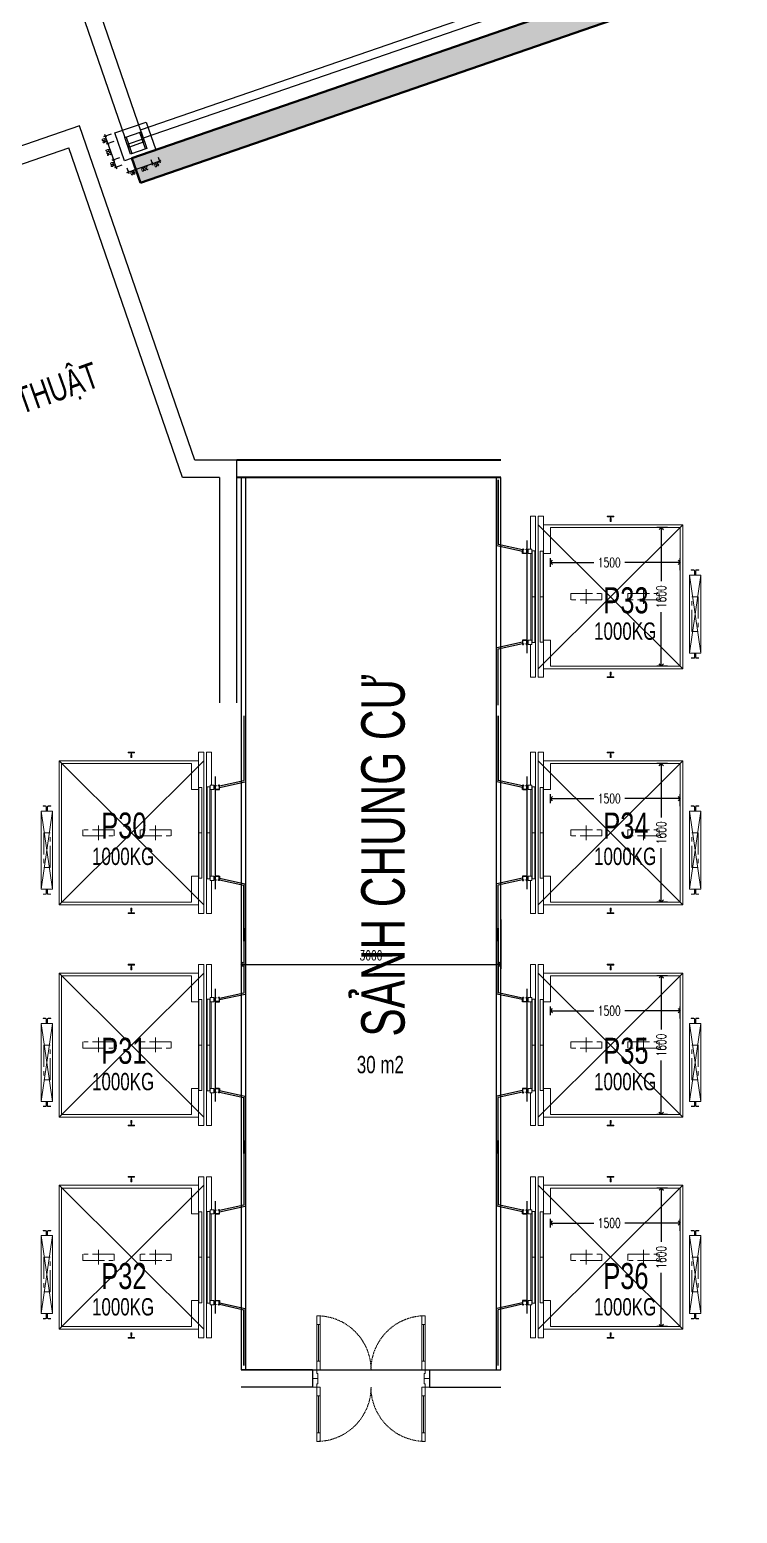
# Model space of a CAD drawing. Header units: millimetres. Extents: x -1534340 to 1713810, y -1348191 to 1114081.
# Drawn here: x 1024743 to 1032910, y 10728 to 27854 of the extents above; entities that cross this region are included whole.
import ezdxf
from ezdxf.enums import TextEntityAlignment as Align

# ---------------------------------------------------------------- set-up
doc = ezdxf.new("R2010")
doc.units = ezdxf.units.MM
doc.header["$LTSCALE"] = 100
doc.header["$PDMODE"] = 32
doc.header["$PDSIZE"] = 2.5
for name, pattern in [('DASHED', [4.5, 3, -1.5]), ('Xref_ST_MBDV Cot vach 30.7.2022$0$CENTERX2', [4, 2.5, -0.5, 0.5, -0.5]), ('Xref_ST_MBDV Cot vach 30.7.2022$0$HIDDEN', [0.375, 0.25, -0.125]), ('Xref_ST_MBDV Cot vach 30.7.2022$0$HIDDEN2', [0.1875, 0.125, -0.0625]), ('Xref_ST_MBDV Cot vach 30.7.2022$0$PHANTOMX2', [5, 2.5, -0.5, 0.5, -0.5, 0.5, -0.5])]:
    doc.linetypes.add(name, pattern=pattern)
for name, color, linetype in [('ccu12-Manh', 8, 'Continuous'), ('KC-Betong', 6, 'Continuous'), ('KT-Kich thuoc', 9, 'Continuous'), ('xe cơ khí', 251, 'Continuous'), ('Xref_ST_MBDV Cot vach 30.7.2022$0$KT-Net manh', 139, 'Continuous'), ('Xref_ST_MBDV Cot vach 30.7.2022$0$KT-Text', 7, 'Continuous'), ('Xref_ST_MBDV Cot vach 30.7.2022$0$KT-Tuong', 1, 'Continuous'), ('Xref_ST_MBDV Cot vach 30.7.2022$0$ST_MBDV Cot vach 220803$0$Xref_ST_MBDV Cot vach 30.7.2022$0$KT-Text', 7, 'Continuous'), ('Xref_ST_MBDV Cot vach 30.7.2022$0$Xref_ST_MBDV Cot vach 30.7.2022|Xref_ST_MBDV Cot vach 30.7.2022|Xref_ST_MBDV Cot vach 30.7.2022|Xref_ST_MBDV Cot vach 30.7.2022|A-WALL-PATT', 251, 'Continuous')]:
    doc.layers.add(name, color=color, linetype=linetype)
for name, color, linetype, lineweight in [('KT-Net cat', 1, 'Continuous', 40), ('KT-Net cot', 2, 'Continuous', 50), ('KT-TUONG', 2, 'Continuous', 13), ('KT-Vat lieu', 250, 'Continuous', 9), ('Xref_ST_MBDV Cot vach 30.7.2022$0$CUA', 37, 'Continuous', 13), ('Xref_ST_MBDV Cot vach 30.7.2022$0$KT-Noi that', 36, 'Continuous', 9)]:
    doc.layers.add(name, color=color, linetype=linetype, lineweight=lineweight)
doc.styles.add('00 Text ccu dim', font='vnsimli.shx', dxfattribs={"width": 0.7})
doc.styles.add('Xref_ST_MBDV Cot vach 30.7.2022$0$Arial', font='arial.ttf', dxfattribs={"width": 0.7})
doc.styles.add('Xref_ST_MBDV Cot vach 30.7.2022$0$DIM', font='vnsimli.shx', dxfattribs={"width": 0.7})
doc.styles.add('Xref_ST_MBDV Cot vach 30.7.2022$0$ST_MBDV Cot vach 220803$0$Xref_ST_MBDV Cot vach 30.7.2022$0$Arial', font='arial.ttf', dxfattribs={"width": 0.7})
doc.styles.add('Xref_ST_MBDV Cot vach 30.7.2022$0$xref.N.Cot vach tang N2$0$DIM', font='vnsimli.shx', dxfattribs={"width": 0.7})
doc.dimstyles.new('00A1CCU_1-300', dxfattribs={"dimscale": 300, "dimtxt": 3.5, "dimasz": 1.5, "dimexe": 1, "dimexo": 0, "dimgap": 0.6, "dimtad": 1, "dimdec": 0, "dimzin": 0, "dimdsep": 46, "dimtxsty": '00 Text ccu dim', "dimblk1": 'ARCHTICK', "dimblk2": 'ARCHTICK', "dimsah": 1, "dimcen": 2, "dimdle": 1, "dimclrd": 256, "dimclre": 256, "dimclrt": 31, "dimadec": 0, "dimazin": 0, "dimtfac": 1, "dimtdec": 0, "dimtix": 1, "dimtmove": 2, "dimatfit": 3, "dimldrblk": 'OPEN90', "dimfxl": 1, "dimtvp": 0.833333, "dimtolj": 1, "dimtzin": 0, "dimarcsym": 0})
doc.dimstyles.new('Xref_ST_MBDV Cot vach 30.7.2022$0$CCU 1-100 A1', dxfattribs={"dimscale": 100, "dimtxt": 2.2, "dimasz": 1, "dimexe": 1, "dimexo": 0, "dimgap": 1, "dimtad": 1, "dimdec": 0, "dimdsep": 46, "dimtxsty": 'Xref_ST_MBDV Cot vach 30.7.2022$0$DIM', "dimblk1": 'Xref_ST_MBDV Cot vach 30.7.2022$0$_ARCHTICK', "dimblk2": 'Xref_ST_MBDV Cot vach 30.7.2022$0$_ARCHTICK', "dimsah": 1, "dimcen": 0, "dimdle": 1, "dimclrd": 256, "dimclre": 256, "dimclrt": 31, "dimadec": 0, "dimazin": 0, "dimtfac": 1, "dimtdec": 0, "dimtix": 1, "dimtmove": 2, "dimatfit": 3, "dimldrblk": 'Xref_ST_MBDV Cot vach 30.7.2022$0$_ARCHTICK', "dimfxl": 8, "dimtolj": 1, "dimarcsym": 0})
doc.dimstyles.new('Xref_ST_MBDV Cot vach 30.7.2022$0$xref.N.Cot vach tang N2$0$CCU 1-100 A1', dxfattribs={"dimscale": 100, "dimtxt": 2.2, "dimasz": 1, "dimexe": 1, "dimexo": 0, "dimgap": 1, "dimtad": 1, "dimdec": 0, "dimdsep": 46, "dimtxsty": 'Xref_ST_MBDV Cot vach 30.7.2022$0$xref.N.Cot vach tang N2$0$DIM', "dimblk1": 'Xref_ST_MBDV Cot vach 30.7.2022$0$xref.N.Cot vach tang N2$0$_ARCHTICK', "dimblk2": 'Xref_ST_MBDV Cot vach 30.7.2022$0$xref.N.Cot vach tang N2$0$_ARCHTICK', "dimsah": 1, "dimcen": 0, "dimdle": 1, "dimclrd": 256, "dimclre": 256, "dimclrt": 31, "dimadec": 0, "dimazin": 0, "dimtfac": 1, "dimtdec": 0, "dimtix": 1, "dimtmove": 2, "dimatfit": 3, "dimldrblk": 'Xref_ST_MBDV Cot vach 30.7.2022$0$xref.N.Cot vach tang N2$0$_ARCHTICK', "dimfxl": 8, "dimtolj": 1, "dimarcsym": 0})

# ---------------------------------------------------------------- blocks, each defined once
blk = doc.blocks.new('_ARCHTICK')
at = {"color": 0, "linetype": 'ByBlock', "const_width": 0.15}
blk.add_lwpolyline([(-0.5, -0.5), (0.5, 0.5)], dxfattribs=at)
blk = doc.blocks.new('*D310')
at = {"layer": 'Defpoints', "color": 0, "transparency": 16777216}
for p in [(-1060606, -1174522), (-1060606, -1174594), (-1060516, -1174594)]:
    blk.add_point(p, dxfattribs=at)
at = {"layer": 'xe cơ khí', "lineweight": -2, "transparency": 16777216}
for p, q in [((-1060606, -1174594), (-1060606, -1174502)), ((-1060516, -1174594), (-1060516, -1174502)), ((-1060496, -1174522), (-1060626, -1174522))]:
    blk.add_line(p, q, dxfattribs=at)
at = {"layer": 'xe cơ khí', "lineweight": -2, "transparency": 16777216, "xscale": 30, "yscale": 30, "zscale": 30, "rotation": 180}
blk.add_blockref('_ARCHTICK', (-1060606, -1174522), dxfattribs=at)
at = {"layer": 'xe cơ khí', "lineweight": -2, "transparency": 16777216, "xscale": 30, "yscale": 30, "zscale": 30}
blk.add_blockref('_ARCHTICK', (-1060516, -1174522), dxfattribs=at)
at = {"layer": 'xe cơ khí', "color": 31, "transparency": 16777216, "insert": (-1060561, -1174492), "char_height": 36, "attachment_point": 5, "style": '00 Text ccu dim'}
blk.add_mtext('\\A1;90', dxfattribs=at)
blk = doc.blocks.new('_Open90')
at = {"color": 0, "linetype": 'ByBlock', "lineweight": -2}
for p, q in [((0, 0), (-1, 0)), ((-0.5, 0.5), (0, 0)), ((0, 0), (-0.5, -0.5))]:
    blk.add_line(p, q, dxfattribs=at)
blk = doc.blocks.new('*D311')
at = {"layer": 'Defpoints', "color": 0, "transparency": 16777216}
for p in [(-1060516, -1174522), (-1060516, -1174594), (-1060316, -1174594)]:
    blk.add_point(p, dxfattribs=at)
at = {"layer": 'xe cơ khí', "lineweight": -2, "transparency": 16777216}
for p, q in [((-1060516, -1174594), (-1060516, -1174502)), ((-1060316, -1174594), (-1060316, -1174502)), ((-1060296, -1174522), (-1060536, -1174522))]:
    blk.add_line(p, q, dxfattribs=at)
at = {"layer": 'xe cơ khí', "lineweight": -2, "transparency": 16777216, "xscale": 30, "yscale": 30, "zscale": 30, "rotation": 180}
blk.add_blockref('_ARCHTICK', (-1060516, -1174522), dxfattribs=at)
at = {"layer": 'xe cơ khí', "lineweight": -2, "transparency": 16777216, "xscale": 30, "yscale": 30, "zscale": 30}
blk.add_blockref('_ARCHTICK', (-1060316, -1174522), dxfattribs=at)
at = {"layer": 'xe cơ khí', "color": 31, "transparency": 16777216, "insert": (-1060416, -1174492), "char_height": 36, "attachment_point": 5, "style": '00 Text ccu dim'}
blk.add_mtext('\\A1;200', dxfattribs=at)
blk = doc.blocks.new('*D312')
at = {"layer": 'Defpoints', "color": 0, "transparency": 16777216}
for p in [(-1060316, -1174594), (-1060226, -1174522), (-1060226, -1174594)]:
    blk.add_point(p, dxfattribs=at)
at = {"layer": 'xe cơ khí', "lineweight": -2, "transparency": 16777216}
for p, q in [((-1060316, -1174594), (-1060316, -1174502)), ((-1060226, -1174594), (-1060226, -1174502)), ((-1060336, -1174522), (-1060206, -1174522))]:
    blk.add_line(p, q, dxfattribs=at)
at = {"layer": 'xe cơ khí', "lineweight": -2, "transparency": 16777216, "xscale": 30, "yscale": 30, "zscale": 30, "rotation": 180}
blk.add_blockref('_ARCHTICK', (-1060316, -1174522), dxfattribs=at)
at = {"layer": 'xe cơ khí', "lineweight": -2, "transparency": 16777216, "xscale": 30, "yscale": 30, "zscale": 30}
blk.add_blockref('_ARCHTICK', (-1060226, -1174522), dxfattribs=at)
at = {"layer": 'xe cơ khí', "color": 31, "transparency": 16777216, "insert": (-1060271, -1174492), "char_height": 36, "attachment_point": 5, "style": '00 Text ccu dim'}
blk.add_mtext('\\A1;90', dxfattribs=at)
blk = doc.blocks.new('*D313')
at = {"layer": 'Defpoints', "color": 0, "transparency": 16777216}
for p in [(-1060653, -1174639), (-1060703, -1174729), (-1060653, -1174729)]:
    blk.add_point(p, dxfattribs=at)
at = {"layer": 'xe cơ khí', "lineweight": -2, "transparency": 16777216}
for p, q in [((-1060653, -1174639), (-1060723, -1174639)), ((-1060703, -1174619), (-1060703, -1174749)), ((-1060653, -1174729), (-1060723, -1174729))]:
    blk.add_line(p, q, dxfattribs=at)
at = {"layer": 'xe cơ khí', "lineweight": -2, "transparency": 16777216, "xscale": 30, "yscale": 30, "zscale": 30}
for p, rotation in [((-1060703, -1174639), 90), ((-1060703, -1174729), 270)]:
    blk.add_blockref('_ARCHTICK', p, dxfattribs=dict(at, rotation=rotation))
at = {"layer": 'xe cơ khí', "color": 31, "transparency": 16777216, "insert": (-1060733, -1174684), "char_height": 36, "attachment_point": 5, "rotation": 90, "style": '00 Text ccu dim'}
blk.add_mtext('\\A1;90', dxfattribs=at)
blk = doc.blocks.new('*D314')
at = {"layer": 'Defpoints', "color": 0, "transparency": 16777216}
for p in [(-1060653, -1174729), (-1060703, -1174929), (-1060653, -1174929)]:
    blk.add_point(p, dxfattribs=at)
at = {"layer": 'xe cơ khí', "lineweight": -2, "transparency": 16777216}
for p, q in [((-1060653, -1174729), (-1060723, -1174729)), ((-1060703, -1174709), (-1060703, -1174949)), ((-1060653, -1174929), (-1060723, -1174929))]:
    blk.add_line(p, q, dxfattribs=at)
at = {"layer": 'xe cơ khí', "lineweight": -2, "transparency": 16777216, "xscale": 30, "yscale": 30, "zscale": 30}
for p, rotation in [((-1060703, -1174729), 90), ((-1060703, -1174929), 270)]:
    blk.add_blockref('_ARCHTICK', p, dxfattribs=dict(at, rotation=rotation))
at = {"layer": 'xe cơ khí', "color": 31, "transparency": 16777216, "insert": (-1060733, -1174829), "char_height": 36, "attachment_point": 5, "rotation": 90, "style": '00 Text ccu dim'}
blk.add_mtext('\\A1;200', dxfattribs=at)
blk = doc.blocks.new('*D315')
at = {"layer": 'Defpoints', "color": 0, "transparency": 16777216}
for p in [(-1060653, -1174929), (-1060703, -1175019), (-1060653, -1175019)]:
    blk.add_point(p, dxfattribs=at)
at = {"layer": 'xe cơ khí', "lineweight": -2, "transparency": 16777216}
for p, q in [((-1060653, -1174929), (-1060723, -1174929)), ((-1060703, -1174909), (-1060703, -1175039)), ((-1060653, -1175019), (-1060723, -1175019))]:
    blk.add_line(p, q, dxfattribs=at)
at = {"layer": 'xe cơ khí', "lineweight": -2, "transparency": 16777216, "xscale": 30, "yscale": 30, "zscale": 30}
for p, rotation in [((-1060703, -1174929), 90), ((-1060703, -1175019), 270)]:
    blk.add_blockref('_ARCHTICK', p, dxfattribs=dict(at, rotation=rotation))
at = {"layer": 'xe cơ khí', "color": 31, "transparency": 16777216, "insert": (-1060733, -1174974), "char_height": 36, "attachment_point": 5, "rotation": 90, "style": '00 Text ccu dim'}
blk.add_mtext('\\A1;90', dxfattribs=at)
blk = doc.blocks.new('cot')
at = {"layer": 'xe cơ khí'}
for points in [[(11052751, 1251358), (11053091, 1251358), (11053091, 1250978), (11052751, 1250978)], [(11052801, 1251268), (11053001, 1251268), (11053001, 1251252), (11052801, 1251252)], [(11052801, 1251268), (11053001, 1251268), (11053001, 1251068), (11052801, 1251068)], [(11052921, 1251252), (11052921, 1251084), (11052881, 1251084), (11052881, 1251252)], [(11052801, 1251084), (11053001, 1251084), (11053001, 1251068), (11052801, 1251068)]]:
    blk.add_lwpolyline(points, close=True, dxfattribs=at)
blk = doc.blocks.new('Xref_ST_MBDV Cot vach 30.7.2022$0$xref.N.Cot vach tang N2$0$_Open90')
at = {"color": 0, "linetype": 'ByBlock', "lineweight": -2}
for p, q in [((0, 0), (-1, 0)), ((-0.5, 0.5), (0, 0)), ((0, 0), (-0.5, -0.5))]:
    blk.add_line(p, q, dxfattribs=at)
blk = doc.blocks.new('*D317')
at = {"layer": 'Defpoints', "color": 5, "transparency": 16777216}
for p, q in [((-5800, 5050), (-5800, 4480)), ((-2800, 5050), (-2800, 4480)), ((-5750, 4530), (-2850, 4530))]:
    blk.add_line(p, q, dxfattribs=at)
at = {"layer": 'Defpoints', "color": 0, "transparency": 16777216}
for p in [(-5800, 5050), (-2800, 5050), (-2800, 4530)]:
    blk.add_point(p, dxfattribs=at)
at = {"layer": 'Defpoints', "color": 5, "transparency": 16777216, "xscale": 50, "yscale": 50, "zscale": 50, "rotation": 180}
blk.add_blockref('Xref_ST_MBDV Cot vach 30.7.2022$0$xref.N.Cot vach tang N2$0$_Open90', (-5800, 4530), dxfattribs=at)
at = {"layer": 'Defpoints', "color": 5, "transparency": 16777216, "xscale": 50, "yscale": 50, "zscale": 50}
blk.add_blockref('Xref_ST_MBDV Cot vach 30.7.2022$0$xref.N.Cot vach tang N2$0$_Open90', (-2800, 4530), dxfattribs=at)
at = {"layer": 'Defpoints', "color": 5, "transparency": 16777216, "insert": (-4300, 4635), "char_height": 110, "attachment_point": 5, "style": 'Xref_ST_MBDV Cot vach 30.7.2022$0$xref.N.Cot vach tang N2$0$DIM'}
blk.add_mtext('\\A1;3000', dxfattribs=at)
blk = doc.blocks.new('Xref_ST_MBDV Cot vach 30.7.2022$0$xref.N.Cot vach tang N2$0$_ARCHTICK')
at = {"color": 0, "linetype": 'ByBlock', "const_width": 0.15}
blk.add_lwpolyline([(-0.5, -0.5), (0.5, 0.5)], dxfattribs=at)
blk = doc.blocks.new('*U2307')
for p, q in [((-1260, 525), (-1300, 525)), ((-1280, 100), (-1280, 525)), ((-90, 525), (-50, 525)), ((-70, 100), (-70, 525)), ((-1260, 100), (-1300, 100)), ((-90, 100), (-50, 100))]:
    blk.add_line(p, q)
for points in [[(-1300, 0), (-1260, 0), (-1260, 625), (-1300, 625)], [(-50, 0), (-90, 0), (-90, 625), (-50, 625)], [(-1350, -100), (-1290, -100), (-1290, -40), (-1300, -40), (-1300, 0), (-1350, 0)], [(0, -100), (-60, -100), (-60, -40), (-50, -40), (-50, 0), (0, 0)]]:
    blk.add_lwpolyline(points, close=True)
at = {"linetype": 'Xref_ST_MBDV Cot vach 30.7.2022$0$HIDDEN2'}
for centre, start, end in [((-1300, 0), 0, 90), ((-50, 0), 90, 180)]:
    blk.add_arc(centre, 625, start, end, dxfattribs=at)
blk = doc.blocks.new('Xref_ST_MBDV Cot vach 30.7.2022$0$_Open90')
at = {"color": 0, "linetype": 'ByBlock', "lineweight": -2}
for p, q in [((0, 0), (-1, 0)), ((-0.5, 0.5), (0, 0)), ((0, 0), (-0.5, -0.5))]:
    blk.add_line(p, q, dxfattribs=at)
blk = doc.blocks.new('*D185')
at = {"layer": 'Defpoints', "color": 5, "transparency": 16777216}
for p, q in [((-2230, 1494), (-2230, 1596)), ((-2180, 1546), (-1728, 1546)), ((-780, 1546), (-1372, 1546)), ((-730, 1457), (-730, 1596))]:
    blk.add_line(p, q, dxfattribs=at)
at = {"layer": 'Defpoints', "color": 0, "transparency": 16777216}
for p in [(-2230, 1546), (-2230, 1494), (-730, 1457)]:
    blk.add_point(p, dxfattribs=at)
at = {"layer": 'Defpoints', "color": 5, "transparency": 16777216, "xscale": 50, "yscale": 50, "zscale": 50, "rotation": 180}
blk.add_blockref('Xref_ST_MBDV Cot vach 30.7.2022$0$_Open90', (-2230, 1546), dxfattribs=at)
at = {"layer": 'Defpoints', "color": 5, "transparency": 16777216, "xscale": 50, "yscale": 50, "zscale": 50}
blk.add_blockref('Xref_ST_MBDV Cot vach 30.7.2022$0$_Open90', (-730, 1546), dxfattribs=at)
at = {"layer": 'Defpoints', "color": 5, "transparency": 16777216, "insert": (-1550, 1546), "char_height": 110, "attachment_point": 5, "style": 'Xref_ST_MBDV Cot vach 30.7.2022$0$DIM'}
blk.add_mtext('\\A1;1500', dxfattribs=at)
blk = doc.blocks.new('Xref_ST_MBDV Cot vach 30.7.2022$0$_ARCHTICK')
at = {"color": 0, "linetype": 'ByBlock', "const_width": 0.15}
blk.add_lwpolyline([(-0.5, -0.5), (0.5, 0.5)], dxfattribs=at)
blk = doc.blocks.new('*D186')
at = {"layer": 'Defpoints', "color": 5, "transparency": 16777216}
for p, q in [((-879, 1950), (-1000, 1950)), ((-950, 1900), (-950, 1328)), ((-950, 400), (-950, 972)), ((-879, 350), (-1000, 350))]:
    blk.add_line(p, q, dxfattribs=at)
at = {"layer": 'Defpoints', "color": 0, "transparency": 16777216}
for p in [(-879, 1950), (-950, 350), (-879, 350)]:
    blk.add_point(p, dxfattribs=at)
at = {"layer": 'Defpoints', "color": 5, "transparency": 16777216, "xscale": 50, "yscale": 50, "zscale": 50}
for p, rotation in [((-950, 1950), 90), ((-950, 350), 270)]:
    blk.add_blockref('Xref_ST_MBDV Cot vach 30.7.2022$0$_Open90', p, dxfattribs=dict(at, rotation=rotation))
at = {"layer": 'Defpoints', "color": 5, "transparency": 16777216, "insert": (-950, 1150), "char_height": 110, "attachment_point": 5, "rotation": 90, "style": 'Xref_ST_MBDV Cot vach 30.7.2022$0$DIM'}
blk.add_mtext('\\A1;1600', dxfattribs=at)
blk = doc.blocks.new('Xref_ST_MBDV Cot vach 30.7.2022$0$Tuong Vay01-flat-1')
at = {"layer": 'Xref_ST_MBDV Cot vach 30.7.2022$0$Xref_ST_MBDV Cot vach 30.7.2022|Xref_ST_MBDV Cot vach 30.7.2022|Xref_ST_MBDV Cot vach 30.7.2022|Xref_ST_MBDV Cot vach 30.7.2022|A-WALL-PATT'}
h = blk.add_hatch(dxfattribs=at)
h.set_pattern_fill('ACET-2D-VATLIEU04', color=256, scale=50, pattern_type=2)
h.set_pattern_definition([(50, (-11139561.84, -1407213.45), (-225.902474, 189.5546825), [37.5, -412.5]), (355, (-11139561.84, -1407213.45), (32.127212, 367.215716), [30, -330]), (100.4514, (-11139531.95, -1407216.06), (-341.231527, -62.944187), [31.870095, -350.571056]), (46.1842, (-11139561.84, -1407113.45), (-319.180497, 306.252097), [56.25, -618.75]), (96.6356, (-11139517.37, -1407120.34), (-516.995922, -60.144022), [47.805144, -525.8565]), (351.1842, (-11139561.84, -1407113.45), (84.740774, 546.39543), [45, -495]), (21, (-11139511.84, -1407138.45), (-105.680822, 275.3079534), [37.5, -412.5]), (326, (-11139511.84, -1407138.45), (206.128805, 305.59852), [30, -330]), (71.4514, (-11139486.97, -1407155.22), (-328.963765, 110.380101), [31.870095, -350.571056]), (37.5, (-11139561.84, -1407213.45), (-78.1345294, 101.8269012), [0, -326, 0, -335, 0, -331.25]), (7.5, (-11139561.84, -1407213.45), (-23.2793464, 176.824191), [0, -191, 0, -318.5, 0, -126.25]), (327.5, (-11139673.34, -1407213.45), (71.9444175, 112.9301145), [0, -125, 0, -390, 0, -517.5000003]), (317.5, (-11139723.34, -1407213.45), (158.0205496, 172.449169), [0, -162.5, 0, -259, 0, -367.5]), (45, (-11139561.84, -1407213.45), (-150.260191, 150.260191), []), (45, (-11139561.84, -1407152.2), (-150.260191, 150.260191), [])])
h.paths.add_polyline_path([(-82665, -118500), (-81837, -121132), (-80903, -123728), (-79863, -126284), (-78720, -128795), (-77475, -131258), (-76131, -133667), (-74689, -136020), (-73153, -138312), (-71525, -140539), (-69807, -142699), (-68002, -144786), (-66114, -146798), (-64145, -148731), (-62100, -150582), (-59980, -152349), (-57790, -154027), (-55533, -155614), (-53213, -157109), (-50835, -158507), (-48401, -159807), (-45916, -161007), (-43385, -162104), (-40811, -163097), (-38198, -163985), (-35551, -164765), (-32875, -165436), (-30174, -165998), (-27451, -166448), (-24702, -166789), (-4397, -168938), (36420, -167648), (41836, -160719), (12445, -24368), (8473, -9249), (-4719, -5521), (-10557, -9947), (-34021, -27848), (-39777, -32009), (-41249, -35294), (-45787, -38574), (-49368, -38942), (-57644, -44924), (-59845, -46601), (-61969, -48362), (-64020, -50208), (-65993, -52137), (-67887, -54144), (-69696, -56226), (-71420, -58381), (-73054, -60604), (-74596, -62892), (-76043, -65242), (-77394, -67648), (-78645, -70107), (-79794, -72615), (-80841, -75168), (-81782, -77762), (-82617, -80392), (-83343, -83054), (-83961, -85743), (-84468, -88455), (-84865, -91186), (-85149, -93930), (-85321, -96684), (-85381, -99530), (-85329, -102201), (-85163, -104955), (-84886, -107701), (-84496, -110432), (-83996, -113146), (-83385, -115836)], flags=16)
h.paths.add_polyline_path([(-83625, -118781), (-82785, -121452), (-81837, -124086), (-80781, -126680), (-79621, -129228), (-78358, -131727), (-76994, -134172), (-75531, -136560), (-73973, -138886), (-72320, -141146), (-70577, -143337), (-68746, -145455), (-66829, -147497), (-64832, -149459), (-62755, -151337), (-60604, -153130), (-58382, -154833), (-56092, -156444), (-53738, -157960), (-51324, -159379), (-48854, -160699), (-46333, -161916), (-43764, -163030), (-41151, -164038), (-38500, -164938), (-35814, -165730), (-33098, -166411), (-30357, -166981), (-27595, -167438), (-24816, -167783), (-4434, -169940), (36920, -168633), (42913, -160966), (13418, -24135), (9295, -8442), (-4926, -4424), (-11163, -9151), (-34617, -27045), (-40580, -31355), (-42052, -34640), (-46156, -37607), (-49737, -37975), (-58240, -44121), (-60467, -45819), (-62623, -47605), (-64704, -49479), (-66707, -51435), (-68628, -53472), (-70465, -55586), (-72214, -57772), (-73872, -60029), (-75437, -62350), (-76905, -64734), (-78276, -67176), (-79545, -69672), (-80712, -72217), (-81774, -74808), (-82729, -77440), (-83576, -80109), (-84314, -82810), (-84940, -85539), (-85455, -88291), (-85857, -91062), (-86146, -93847), (-86321, -96642), (-86382, -99529), (-86328, -102241), (-86160, -105036), (-85879, -107821), (-85484, -110593), (-84976, -113347), (-84356, -116078)])
blk = doc.blocks.new('hhhh')
at = {"layer": 'xe cơ khí'}
for points in [[(-1053016, -1174729.3), (-1060316, -1174729.3), (-1060316, -1174929.3), (-1053016, -1174929.3)], [(-1060391, -1174929.3), (-1060291, -1174929.3), (-1060291, -1180729.3), (-1060391, -1180729.3)], [(-1058041, -1174929.3), (-1057941, -1174929.3), (-1057941, -1180729.3), (-1058041, -1180729.3)], [(-1057891, -1174929.3), (-1057791, -1174929.3), (-1057791, -1180729.3), (-1057891, -1180729.3)], [(-1055541, -1174929.3), (-1055441, -1174929.3), (-1055441, -1180729.3), (-1055541, -1180729.3)], [(-1055391, -1174929.3), (-1055291, -1174929.3), (-1055291, -1180729.3), (-1055391, -1180729.3)], [(-1052941, -1174929.3), (-1053041, -1174929.3), (-1053041, -1180729.3), (-1052941, -1180729.3)], [(-1060316, -1180729.3), (-1053016, -1180729.3), (-1053016, -1180929.3), (-1060316, -1180929.3)]]:
    blk.add_lwpolyline(points, close=True, dxfattribs=at)
for p in [(-12113317.4, -2425997.7), (-12113317.4, -2431997.7)]:
    blk.add_blockref('cot', p, dxfattribs=at)
at = {"layer": 'xe cơ khí', "xscale": -1}
for p in [(9999985.3, -2425997.7), (9999985.3, -2431997.7)]:
    blk.add_blockref('cot', p, dxfattribs=at)
at = {"layer": 'xe cơ khí'}
for base, p1, p2, picture, middle in [((-1060606, -1174522.4), (-1060516, -1174594.3), (-1060606, -1174594.3), '*D310', (-1060561, -1174492.4)), ((-1060516, -1174522.4), (-1060316, -1174594.3), (-1060516, -1174594.3), '*D311', (-1060416, -1174492.4)), ((-1060226, -1174522.4), (-1060316, -1174594.3), (-1060226, -1174594.3), '*D312', (-1060271, -1174492.4))]:
    dim = blk.add_linear_dim(base=base, p1=p1, p2=p2, dimstyle='00A1CCU_1-300', override={"dimscale": 20, "dimtxt": 1.8}, dxfattribs=at)
    dim.commit()
    dim.dimension.update_dxf_attribs({"geometry": picture, "text_midpoint": middle})
for base, p1, p2, picture, middle in [((-1060703.4, -1174729.3), (-1060653.1, -1174639.3), (-1060653.1, -1174729.3), '*D313', (-1060733.4, -1174684.3)), ((-1060703.4, -1174929.3), (-1060653.1, -1174729.3), (-1060653.1, -1174929.3), '*D314', (-1060733.4, -1174829.3)), ((-1060703.4, -1175019.3), (-1060653.1, -1174929.3), (-1060653.1, -1175019.3), '*D315', (-1060733.4, -1174974.3))]:
    dim = blk.add_linear_dim(base=base, p1=p1, p2=p2, angle=90, dimstyle='00A1CCU_1-300', override={"dimscale": 20, "dimtxt": 1.8}, dxfattribs=at)
    dim.commit()
    dim.dimension.update_dxf_attribs({"geometry": picture, "text_midpoint": middle})
blk = doc.blocks.new('jfgjghjfgjgfgjd')
at = {"layer": 'KT-Vat lieu'}
h = blk.add_hatch(dxfattribs=at)
h.set_pattern_fill('BTCT', color=256, scale=40)
h.set_pattern_definition([(50, (0, 0), (286.90407, -25.10085), [30, -330]), (355, (0, 0), (-55.50053, 300.87685), [24, -264]), (100.4514, (23.9, -2.1), (231.40375, 275.7758), [25.4961, -280.45684]), (46.1842, (0, 80), (426.8964, -66.2076), [45, -495]), (96.6356, (35.57, 74.5), (373.8651, 389.6471), [38.2441, -420.6852]), (351.1842, (0, 80), (373.8648, 389.6474), [36, -396]), (21, (40, 60), (238.76282, -161.04756), [30, -330]), (326, (40, 60), (97.32613, 290.06), [24, -264]), (71.4514, (59.9, 46.58), (336.08905, 129.0122), [25.4961, -280.45684]), (37.5, (0, 0), (4.86394, 133.15754), [0, -260.8, 0, -268, 0, -265]), (7.5, (0, 0), (105.22781, 157.76468), [0, -152.8, 0, -254.8, 0, -101]), (327.5, (-89.2, 0), (213.528974, -9.02195), [0, -100, 0, -312, 0, -414]), (317.5, (-129.2, 0), (233.27447, 40.042), [0, -130, 0, -207.2, 0, -294]), (45, (0, 0), (-106.06602, 106.06602), []), (45, (70.71, 0), (-106.06602, 106.06602), [])])
h.paths.add_polyline_path([(-13396, -109948), (-13298, -110231), (-1435, -106136), (-1533, -105852)])
h.paths.add_polyline_path([(-54055, -122716), (-54339, -122814), (-60507, -104948), (-60223, -104850)])
h.paths.add_polyline_path([(-41672, -118441), (-41956, -118538), (-48124, -100673), (-47840, -100575)])
h.paths.add_polyline_path([(-29290, -114165), (-29573, -114263), (-35741, -96398), (-35458, -96300)])
h.paths.add_polyline_path([(-6380, -130271), (-6477, -129987), (5385, -125891), (5483, -126175)])
h.paths.add_polyline_path([(22854, -77761), (22791, -77468), (4315, -81450), (4378, -81743)])
h.paths.add_polyline_path([(25614, -90567), (25551, -90273), (7075, -94256), (7138, -94549)])
h.paths.add_polyline_path([(28374, -103373), (28311, -103079), (9836, -107062), (9899, -107355)])
h.paths.add_polyline_path([(31072, -115885), (31135, -116178), (12659, -120161), (12596, -119868)])
h.paths.add_polyline_path([(34274, -130744), (34211, -130451), (15736, -134433), (15799, -134726)])
h.paths.add_polyline_path([(-9937, -119967), (-9839, -120251), (2024, -116155), (1926, -115872)])
h.paths.add_polyline_path([(-16907, -109890), (-17190, -109988), (-23358, -92123), (-23075, -92025)])
h.paths.add_polyline_path([(-66722, -127089), (-66438, -126991), (-70534, -115128), (-70817, -115226)])
h.paths.add_polyline_path([(7762, -67306), (7825, -67599), (20093, -64955), (20030, -64662)])
h.paths.add_polyline_path([(-3736, -137927), (-3834, -137643), (8029, -133548), (8127, -133831)])
h.paths.add_polyline_path([(-5280, -105876), (-5564, -105974), (-9660, -94111), (-9376, -94013)])
at = {"layer": 'KT-Net cot'}
blk.add_lwpolyline([(-3736, -137927), (-3834, -137643), (8029, -133548), (8127, -133831)], close=True, dxfattribs=at)
at = {"layer": 'xe cơ khí', "rotation": 109.0471379532196}
blk.add_blockref('hhhh', (-1460359, 481489), dxfattribs=at)
blk = doc.blocks.new('tuongnam')
at = {"layer": 'KC-Betong', "color": 1}
blk.add_lwpolyline([(-5850, 7550), (-5850, 10350), (-6331.3, 10350)], dxfattribs=at)
at = {"layer": 'KT-Net cat'}
for p, q in [((-2800, 10350), (-5850, 10350)), ((-2800, 10150), (-5850, 10150))]:
    blk.add_line(p, q, dxfattribs=at)
at = {"layer": 'Xref_ST_MBDV Cot vach 30.7.2022$0$KT-Net manh'}
for points in [[(-5800, -150), (-2800, -150), (-2800, 10150), (-5800, 10150)], [(-5750, -150), (-2850, -150), (-2850, 10150), (-5750, 10150)]]:
    blk.add_lwpolyline(points, close=True, dxfattribs=at)
at = {"layer": 'Xref_ST_MBDV Cot vach 30.7.2022$0$KT-Tuong'}
for p, q in [((-7664.4, 14211), (-15321.4, 11567.4)), ((-14357.6, 11688.6), (-7788.1, 13956.7)), ((-6050, 10150), (-6473.9, 10150)), ((-6050, 10150), (-6050, 7550)), ((-4975, -150), (-5800.2, -150)), ((-4975, -150), (-4975, -350)), ((-3625, -150), (-2799.8, -150)), ((-3625, -150), (-3625, -350)), ((-4975, -350), (-5800.2, -350)), ((-3625, -350), (-2799.8, -350))]:
    blk.add_line(p, q, dxfattribs=at)
at = {"layer": 'Xref_ST_MBDV Cot vach 30.7.2022$0$CUA', "xscale": -0.9999999999999961, "rotation": 0.003021029836292043}
blk.add_blockref('*U2307', (-4975, -150), dxfattribs=at)
at = {"layer": 'Xref_ST_MBDV Cot vach 30.7.2022$0$CUA', "rotation": 180.0030210298321}
blk.add_blockref('*U2307', (-4975, -350), dxfattribs=at)
at = {"layer": 'Xref_ST_MBDV Cot vach 30.7.2022$0$KT-Text', "style": 'Xref_ST_MBDV Cot vach 30.7.2022$0$Arial', "width": 0.7}
for s, height, p in [('P33', 300, (-1618.8, 8583.5)), ('1000KG', 200, (-1725.7, 8278.1)), ('P30', 300, (-7412.8, 5983.5)), ('P34', 300, (-1618.8, 5983.5)), ('1000KG', 200, (-7519.7, 5678.1)), ('1000KG', 200, (-1725.7, 5678.1)), ('P31', 300, (-7412.8, 3383.5)), ('P35', 300, (-1618.8, 3383.5)), ('1000KG', 200, (-7519.7, 3078.1)), ('1000KG', 200, (-1725.7, 3078.1)), ('P32', 300, (-7412.8, 783.5)), ('P36', 300, (-1618.8, 783.5)), ('1000KG', 200, (-7519.7, 478.1)), ('1000KG', 200, (-1725.7, 478.1))]:
    blk.add_text(s, height=height, dxfattribs=at).set_placement(p)
blk.add_text('SẢNH CHUNG CƯ', height=500, rotation=90, dxfattribs=at).set_placement((-3911.8, 5793.8), align=Align.CENTER)
at = {"layer": 'Xref_ST_MBDV Cot vach 30.7.2022$0$KT-Text', "color": 1, "style": 'Xref_ST_MBDV Cot vach 30.7.2022$0$Arial', "width": 0.7}
blk.add_text('30 m2', height=200, dxfattribs=at).set_placement((-4191.9, 3274.3), align=Align.CENTER)
at = {"layer": 'Defpoints', "color": 5}
dim = blk.add_linear_dim(base=(-2800, 4530.4), p1=(-5800, 5050), p2=(-2800, 5050), dimstyle='Xref_ST_MBDV Cot vach 30.7.2022$0$xref.N.Cot vach tang N2$0$CCU 1-100 A1', override={"dimscale": 50, "dimblk1": 'Xref_ST_MBDV Cot vach 30.7.2022$0$xref.N.Cot vach tang N2$0$_Open90', "dimblk2": 'Xref_ST_MBDV Cot vach 30.7.2022$0$xref.N.Cot vach tang N2$0$_Open90', "dimclrd": 5, "dimclre": 5, "dimclrt": 5, "dimlwd": 65535, "dimlwe": 65535}, dxfattribs=at)
dim.commit()
dim.dimension.update_dxf_attribs({"geometry": '*D317', "text_midpoint": (-4300, 4635.4)})
blk = doc.blocks.new('Xref_ST_MBDV Cot vach 30.7.2022$0$TM 1000kg')
at = {"layer": 'Xref_ST_MBDV Cot vach 30.7.2022$0$KT-Net manh'}
for p, q in [((-2850, 2500), (-2850, 1742.2)), ((-2832, 2500), (-2832, 1754.4)), ((-2850, 1742.2), (-2847, 1742.2)), ((-2847, 1742.2), (-2847, 1739.2)), ((-2550, 1674.2), (-2847, 1739.2)), ((-2550, 1692.7), (-2832, 1754.4)), ((-2500, 1800), (-2500, 500)), ((-2850, 557.8), (-2847, 557.8)), ((-2850, -100), (-2850, 557.8)), ((-2550, 625.8), (-2847, 560.8)), ((-2847, 557.8), (-2847, 560.8)), ((-2550, 607.3), (-2832, 545.6)), ((-2832, -100), (-2832, 545.6))]:
    blk.add_line(p, q, dxfattribs=at)
at = {"layer": 'Xref_ST_MBDV Cot vach 30.7.2022$0$KT-Net manh', "const_width": 2}
for points in [[(-2847, 1742.2), (-2832, 1754.4)], [(-2847, 557.8), (-2832, 545.6)]]:
    blk.add_lwpolyline(points, dxfattribs=at)
at = {"layer": 'Xref_ST_MBDV Cot vach 30.7.2022$0$KT-Net manh', "ltscale": 2}
for points in [[(-2510, 1700), (-2500, 1700), (-2500, 1650), (-2550, 1650), (-2550, 1700), (-2540, 1700), (-2540, 1690), (-2541.6, 1690), (-2541.6, 1698.4), (-2548.4, 1698.4), (-2548.4, 1651.6), (-2501.6, 1651.6), (-2501.6, 1698.4), (-2508.4, 1698.4), (-2508.4, 1690), (-2510, 1690)], [(-2510, 600), (-2500, 600), (-2500, 650), (-2550, 650), (-2550, 600), (-2540, 600), (-2540, 610), (-2541.6, 610), (-2541.6, 601.6), (-2548.4, 601.6), (-2548.4, 648.4), (-2501.6, 648.4), (-2501.6, 601.6), (-2508.4, 601.6), (-2508.4, 610), (-2510, 610)]]:
    blk.add_lwpolyline(points, close=True, dxfattribs=at)
at = {"layer": 'Xref_ST_MBDV Cot vach 30.7.2022$0$KT-Noi that', "linetype": 'Continuous', "ltscale": 2}
for p, q in [((-2460, 2080), (-2460, 1700)), ((-2400, 2080), (-2460, 2080)), ((-2400, 220), (-2400, 2080)), ((-2370, 220), (-2370, 2080)), ((-2370, 2080), (-2310, 2080)), ((-2310, 220), (-2310, 2080)), ((-2310, 1981), (-700, 1981)), ((-2230, 1950), (-730, 1950)), ((-2230, 1950), (-2230, 1650)), ((-730, 1950), (-730, 350)), ((-700, 1981), (-700, 319)), ((-2455, 650), (-2455, 1650)), ((-2441.3, 620), (-2441.3, 1680)), ((-2411, 1680), (-2441.3, 1680)), ((-2411, 620), (-2411, 1680)), ((-2348, 625), (-2348, 1675)), ((-2348, 1675), (-2314, 1675)), ((-2314, 625), (-2314, 1675)), ((-2310, 1650), (-2230, 1650)), ((-2411, 1150), (-2441.3, 1150)), ((-2314, 1150), (-2348, 1150)), ((-2460, 220), (-2460, 600)), ((-2411, 620), (-2441.3, 620)), ((-2348, 625), (-2314, 625)), ((-2310, 650), (-2230, 650)), ((-2230, 350), (-2230, 650)), ((-2230, 350), (-730, 350)), ((-2400, 220), (-2460, 220)), ((-2370, 220), (-2310, 220)), ((-2310, 319), (-700, 319))]:
    blk.add_line(p, q, dxfattribs=at)
at = {"layer": 'Xref_ST_MBDV Cot vach 30.7.2022$0$KT-Noi that', "linetype": 'Continuous'}
for p, q in [((-1572.5, 2077), (-1572.5, 2082)), ((-1572.5, 2082), (-1535, 2082)), ((-1569.5, 2074), (-1540.1, 2070.9)), ((-1537.1, 2054.1), (-1537.1, 2067.9)), ((-1497.5, 2082), (-1535, 2082)), ((-1532.9, 2054.1), (-1532.9, 2067.9)), ((-1500.5, 2074), (-1529.9, 2070.9)), ((-1497.5, 2077), (-1497.5, 2082)), ((-1540, 2021), (-1540, 2050)), ((-1539, 2020), (-1535, 2020)), ((-1531, 2020), (-1535, 2020)), ((-1530, 2021), (-1530, 2050)), ((-603.5, 1460), (-574.4, 1460)), ((-603.5, 1456.8), (-603.5, 1460)), ((-603.5, 1456.8), (-574.4, 1456.8)), ((-568.2, 1406.2), (-568.2, 1450.6)), ((-565, 1406.2), (-565, 1450.6)), ((-558, 1403.2), (-562, 1403.2)), ((-558, 1400), (-562, 1400)), ((-555, 1406.2), (-555, 1450.6)), ((-551.8, 1406.2), (-551.8, 1450.6)), ((-516.5, 1460), (-545.6, 1460)), ((-516.5, 1456.8), (-545.6, 1456.8)), ((-516.5, 1456.8), (-516.5, 1460)), ((-603.5, 443.2), (-574.4, 443.2)), ((-603.5, 440), (-574.4, 440)), ((-568.2, 493.8), (-568.2, 449.4)), ((-565, 493.8), (-565, 449.4)), ((-558, 500), (-562, 500)), ((-558, 496.8), (-562, 496.8)), ((-555, 493.8), (-555, 449.4)), ((-551.8, 493.8), (-551.8, 449.4)), ((-516.5, 443.2), (-545.6, 443.2)), ((-516.5, 440), (-545.6, 440)), ((-1572.5, 223), (-1572.5, 218)), ((-1572.5, 218), (-1535, 218)), ((-1569.5, 226), (-1540.1, 229.1)), ((-1540, 279), (-1540, 250)), ((-1539, 280), (-1535, 280)), ((-1537.1, 245.9), (-1537.1, 232.1)), ((-1531, 280), (-1535, 280)), ((-1497.5, 218), (-1535, 218)), ((-1532.9, 245.9), (-1532.9, 232.1)), ((-1530, 279), (-1530, 250)), ((-1500.5, 226), (-1529.9, 229.1)), ((-1497.5, 223), (-1497.5, 218))]:
    blk.add_line(p, q, dxfattribs=at)
at = {"layer": 'Xref_ST_MBDV Cot vach 30.7.2022$0$KT-Noi that', "linetype": 'Xref_ST_MBDV Cot vach 30.7.2022$0$HIDDEN', "ltscale": 500}
for p, q in [((-2370, 1981), (-700, 319)), ((-2370, 319), (-700, 1981)), ((-495, 1400), (-625, 500)), ((-495, 500), (-625, 1400))]:
    blk.add_line(p, q, dxfattribs=at)
at = {"layer": 'Xref_ST_MBDV Cot vach 30.7.2022$0$KT-Noi that', "linetype": 'Xref_ST_MBDV Cot vach 30.7.2022$0$CENTERX2'}
for p, q in [((-1815, 1236), (-1815, 1066.7)), ((-1155, 1236), (-1155, 1066.7))]:
    blk.add_line(p, q, dxfattribs=at)
at = {"layer": 'Xref_ST_MBDV Cot vach 30.7.2022$0$KT-Noi that', "linetype": 'Continuous', "ltscale": 2}
for points in [[(-2485, 1700), (-2445, 1700), (-2445, 1650), (-2485, 1650)], [(-495, 1400), (-625, 1400), (-625, 500), (-495, 500)], [(-2485, 600), (-2445, 600), (-2445, 650), (-2485, 650)]]:
    blk.add_lwpolyline(points, close=True, dxfattribs=at)
at = {"layer": 'Xref_ST_MBDV Cot vach 30.7.2022$0$KT-Noi that', "linetype": 'Xref_ST_MBDV Cot vach 30.7.2022$0$PHANTOMX2'}
for points in [[(-1635, 1186), (-1635, 1114), (-1995, 1114), (-1995, 1186)], [(-975, 1186), (-975, 1114), (-1335, 1114), (-1335, 1186)], [(-524, 1150), (-524, 750), (-596, 750), (-596, 1150)]]:
    blk.add_lwpolyline(points, close=True, dxfattribs=at)
at = {"layer": 'Xref_ST_MBDV Cot vach 30.7.2022$0$KT-Noi that', "linetype": 'Continuous'}
for centre, radius, start, end in [((-1569.5, 2077), 3, 180, 270), ((-1540.1, 2067.9), 3, 0, 90), ((-1529.9, 2067.9), 3, 90, 180), ((-1500.5, 2077), 3, 270, 0), ((-1542.3, 2054.7), 5.25, 295.66972, 353.31728), ((-1539, 2021), 1, 180, 270), ((-1527.7, 2054.7), 5.25, 186.68272, 244.33028), ((-1531, 2021), 1, 270, 0), ((-574.4, 1450.6), 9.4, 0, 90), ((-574.4, 1450.6), 6.2, 0, 90), ((-562, 1406.2), 6.2, 180, 270), ((-562, 1406.2), 3, 180, 270), ((-558, 1406.2), 3, 270, 0), ((-558, 1406.2), 6.2, 270, 0), ((-545.6, 1450.6), 9.4, 90, 180), ((-545.6, 1450.6), 6.2, 90, 180), ((-574.4, 449.4), 6.2, 270, 0), ((-574.4, 449.4), 9.4, 270, 0), ((-562, 493.8), 6.2, 90, 180), ((-562, 493.8), 3, 90, 180), ((-558, 493.8), 6.2, 0, 90), ((-558, 493.8), 3, 0, 90), ((-545.6, 449.4), 9.4, 180, 270), ((-545.6, 449.4), 6.2, 180, 270), ((-1569.5, 223), 3, 90, 180), ((-1540.1, 232.1), 3, 270, 0), ((-1539, 279), 1, 90, 180), ((-1542.3, 245.3), 5.25, 6.68272, 64.33028), ((-1527.7, 245.3), 5.25, 115.66972, 173.31728), ((-1529.9, 232.1), 3, 180, 270), ((-1531, 279), 1, 0, 90), ((-1500.5, 223), 3, 0, 90)]:
    blk.add_arc(centre, radius, start, end, dxfattribs=at)
at = {"layer": 'Defpoints', "color": 5}
for base, p1, p2, angle, picture, middle in [((-950.2, 350), (-879.1, 1950), (-879.1, 350), 90, '*D186', (-950.2, 1150)), ((-2230, 1545.8), (-730, 1457.2), (-2230, 1494.3), 180, '*D185', (-1550.1, 1545.8))]:
    dim = blk.add_linear_dim(base=base, p1=p1, p2=p2, angle=angle, dimstyle='Xref_ST_MBDV Cot vach 30.7.2022$0$CCU 1-100 A1', override={"dimscale": 50, "dimblk1": 'Xref_ST_MBDV Cot vach 30.7.2022$0$_Open90', "dimblk2": 'Xref_ST_MBDV Cot vach 30.7.2022$0$_Open90', "dimclrd": 5, "dimclre": 5, "dimclrt": 5, "dimlwd": 65535, "dimlwe": 65535}, dxfattribs=at)
    dim.commit()
    dim.dimension.update_dxf_attribs({"geometry": picture, "text_midpoint": middle, "dimtype": 128})
blk = doc.blocks.new('A$C1A6A5B7D')
at = {"layer": 'Xref_ST_MBDV Cot vach 30.7.2022$0$KT-Noi that'}
for p in [(44269, -76902), (44269, -79627), (44269, -82077), (44269, -84527)]:
    blk.add_blockref('Xref_ST_MBDV Cot vach 30.7.2022$0$TM 1000kg', p, dxfattribs=at)
at = {"layer": 'Xref_ST_MBDV Cot vach 30.7.2022$0$KT-Noi that', "xscale": -1}
for p in [(35669, -79627), (35669, -82077), (35669, -84527)]:
    blk.add_blockref('Xref_ST_MBDV Cot vach 30.7.2022$0$TM 1000kg', p, dxfattribs=at)
blk = doc.blocks.new('123213')
at = {"layer": 'Xref_ST_MBDV Cot vach 30.7.2022$0$KT-Tuong'}
for p, q in [((1281760.5, 42919.1), (1280427.5, 46780.1)), ((1281618, 42719.1), (1280303.7, 46525.8))]:
    blk.add_line(p, q, dxfattribs=at)
blk.add_blockref('Xref_ST_MBDV Cot vach 30.7.2022$0$Tuong Vay01-flat-1', (1285020.6, 183923.2))
at = {"layer": 'KT-Kich thuoc'}
blk.add_blockref('tuongnam', (1288091.8, 32569.1), dxfattribs=at)
at = {"layer": 'KT-Net cat', "linetype": 'DASHED'}
blk.add_blockref('jfgjghjfgjgfgjd', (1284866.4, 184050.5), dxfattribs=at)
at = {"layer": 'KT-TUONG'}
blk.add_blockref('A$C1A6A5B7D', (1243822.6, 117095.8), dxfattribs=at)
at = {"layer": 'Xref_ST_MBDV Cot vach 30.7.2022$0$ST_MBDV Cot vach 220803$0$Xref_ST_MBDV Cot vach 30.7.2022$0$KT-Text', "style": 'Xref_ST_MBDV Cot vach 30.7.2022$0$ST_MBDV Cot vach 220803$0$Xref_ST_MBDV Cot vach 30.7.2022$0$Arial', "width": 0.7}
blk.add_text('P. KỸ THUẬT', height=300, rotation=19.58286, dxfattribs=at).set_placement((1278973.8, 43170.9))

msp = doc.modelspace()

# ---------------------------------------------------------------- block references
at = {"layer": 'ccu12-Manh'}
msp.add_blockref('123213', (-255109.6, -20035.9), dxfattribs=at)

doc.saveas('drawing.dxf')
